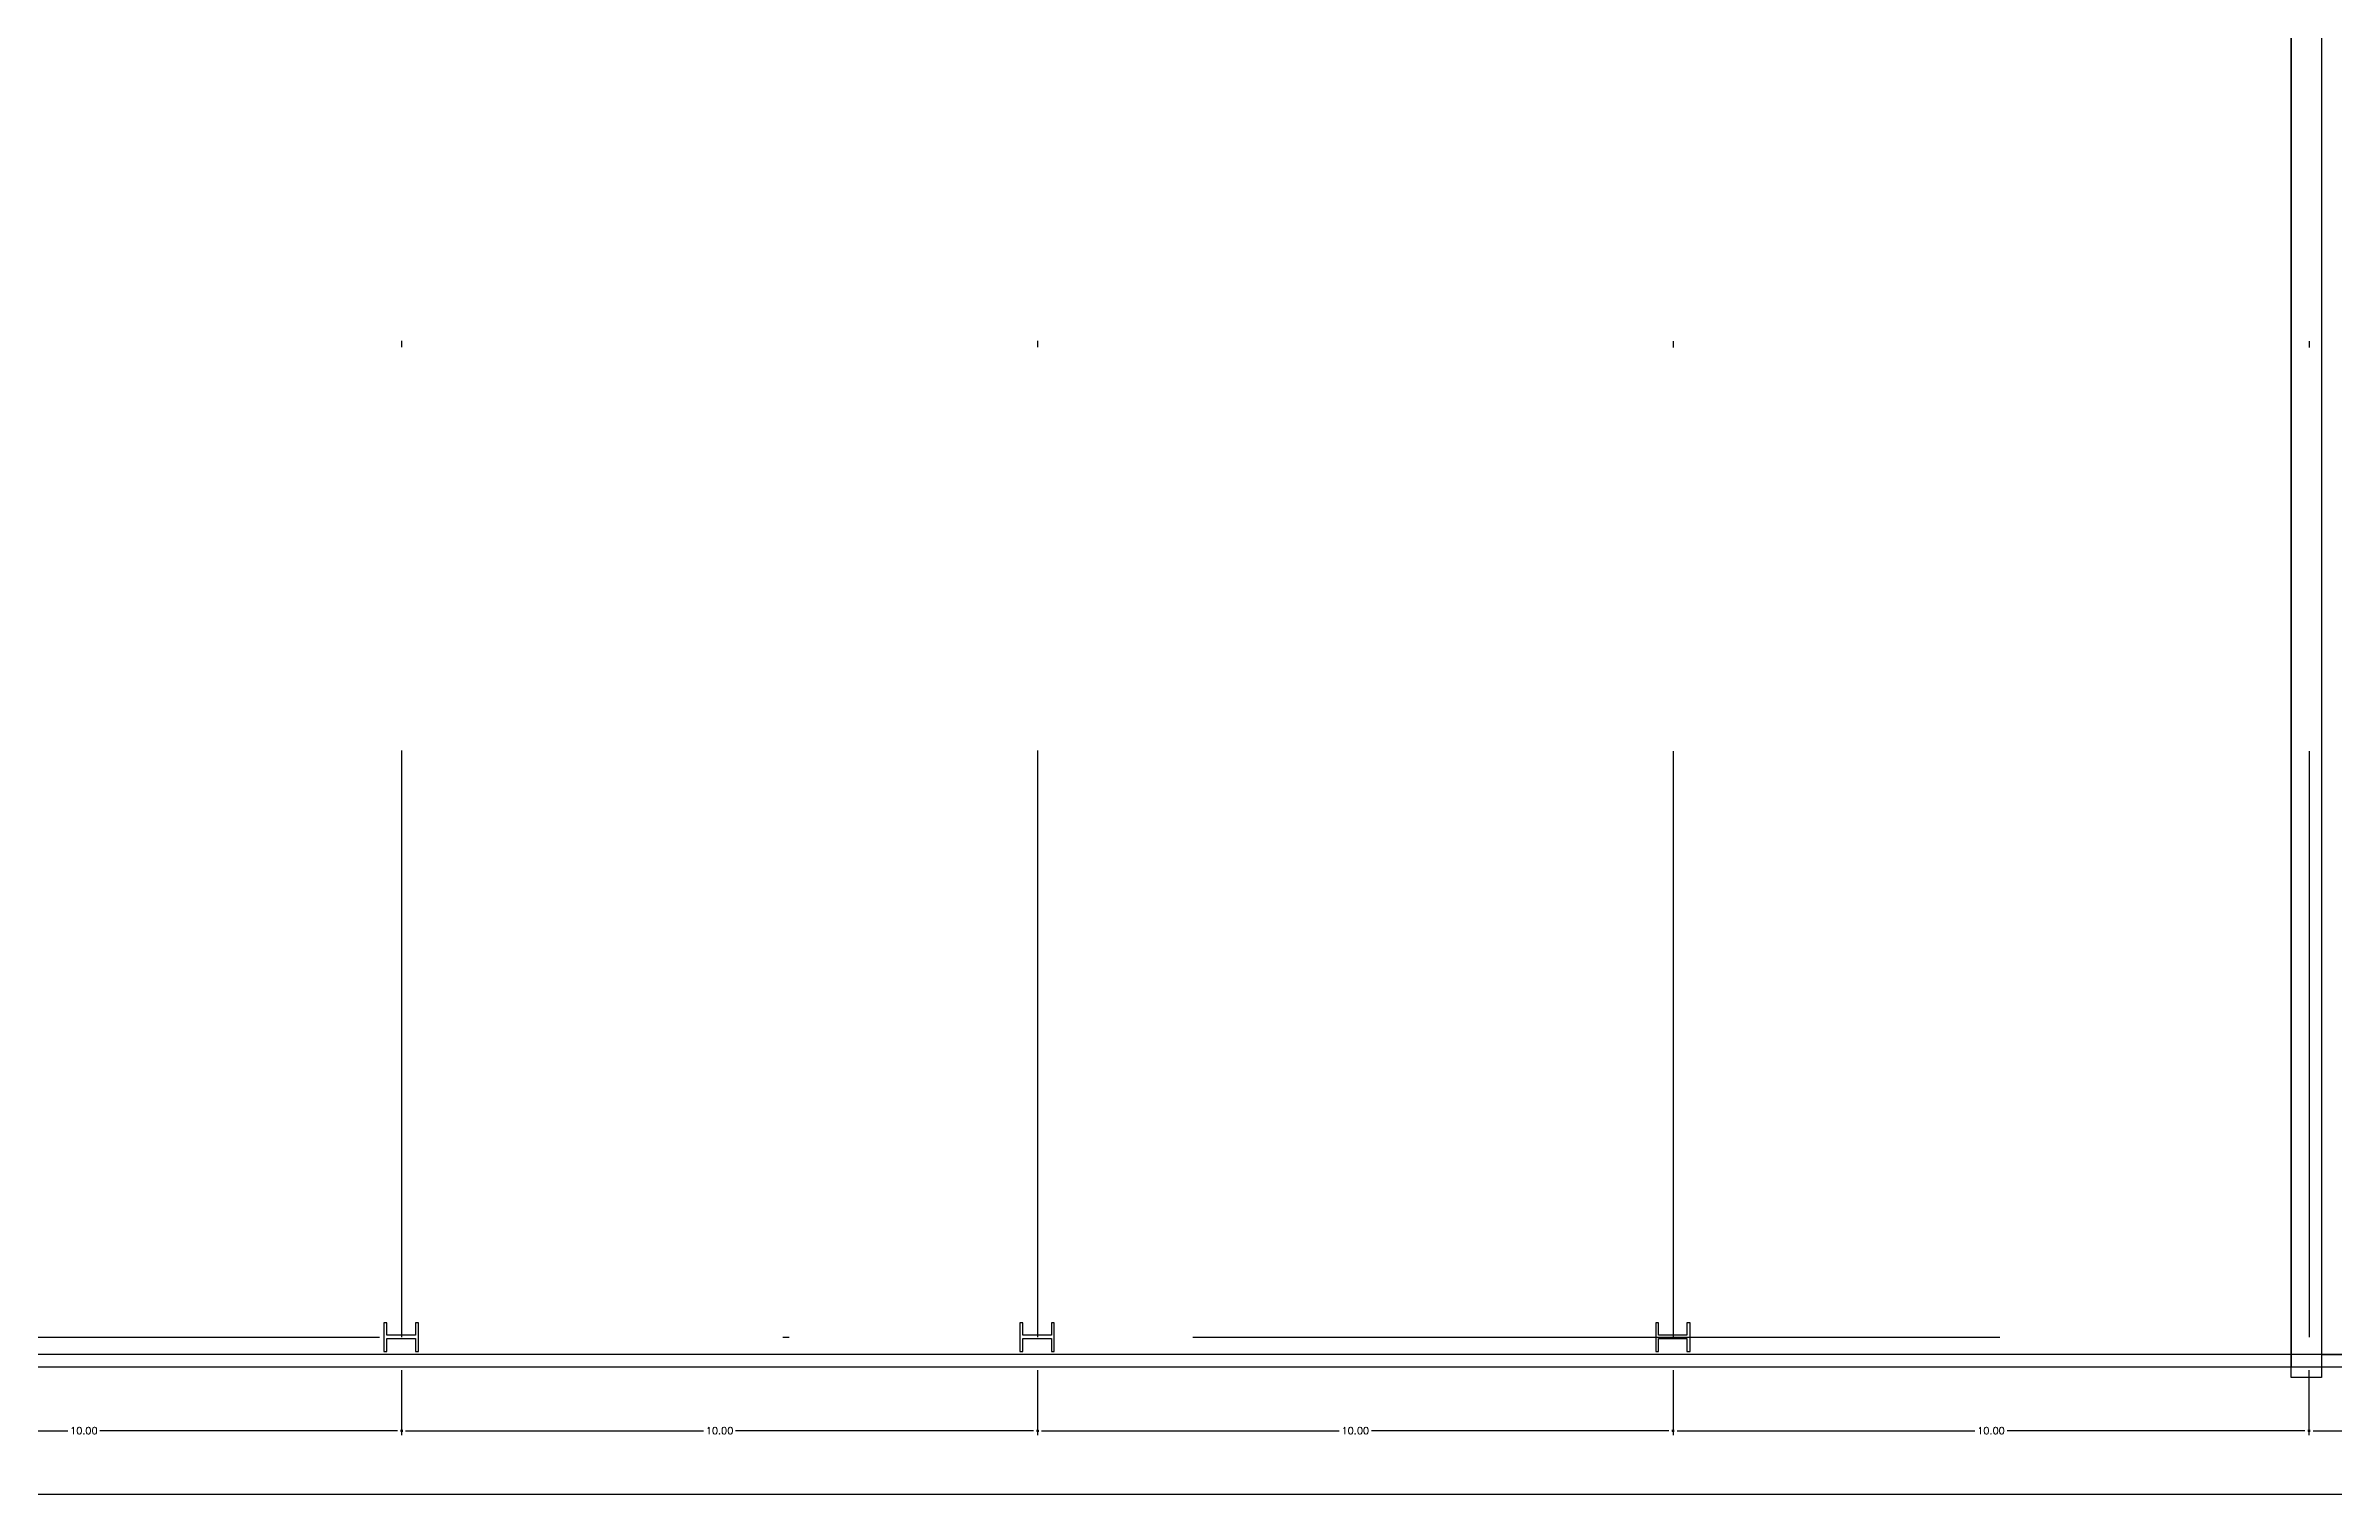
# Model space of a CAD drawing. Header units: millimetres. Extents: x -3 to 3438, y -2371 to 140.
# Drawn here: x 1114.08 to 1150.09, y 36.43 to 59.23 of the extents above; entities that cross this region are included whole.
import ezdxf

# ---------------------------------------------------------------- set-up
doc = ezdxf.new("R2010")
doc.units = ezdxf.units.MM
doc.linetypes.add('DASHDOT', pattern=[25.4, 12.7, -6.35, 0, -6.35])
doc.layers.get('0').update_dxf_attribs({"color": 3})
for name, color, linetype in [('1- 2', 223, 'Continuous'), ('1- muro de carga', 5, 'Continuous'), ('dim-75', 2, 'Continuous'), ('ejes', 140, 'DASHDOT')]:
    doc.layers.add(name, color=color, linetype=linetype)
doc.styles.add('75', font='romans.shx', dxfattribs={"height": 0.112})
doc.styles.add('TEXTOS', font='romans.shx')
doc.dimstyles.new('DIM-75P', dxfattribs={"dimtxt": 0.3, "dimasz": 0.3, "dimexe": 0.0675, "dimexo": 0.0468, "dimgap": 0.0375, "dimtad": 0, "dimtih": 1, "dimtoh": 1, "dimzin": 0, "dimdsep": 46, "dimtxsty": 'TEXTOS', "dimcen": 0.3, "dimclrd": 1, "dimclre": 1, "dimclrt": 2, "dimadec": 0, "dimazin": 0, "dimtfac": 1, "dimtmove": 1, "dimatfit": 3, "dimldrblk": 'flecha', "dimfxl": 0.045, "dimtolj": 1, "dimtzin": 0, "dimlwd": -1, "dimlwe": -1, "dimarcsym": 0})

# ---------------------------------------------------------------- blocks, each defined once
blk = doc.blocks.new('flecha')
at = {"ltscale": 6}
for points in [[(-0.02, 0.03), (-0.11, 0.13), (-0.12, 0.05), (-0.12, 0.21)], [(-0.02, -0.03), (-0.11, -0.13), (-0.12, -0.05), (-0.12, -0.21)]]:
    blk.add_hatch(color=256, dxfattribs=at).paths.add_polyline_path(points)
for p, q in [((0.01, -0.02), (-0.14, 0.24)), ((0.01, 0.02), (-0.14, -0.24)), ((-0.13, 0.24), (-0.13, 0.03)), ((-0.13, 0.03), (-0.1, 0.12)), ((0, 0), (-0.1, 0.12)), ((0, 0), (-0.1, -0.12)), ((-0.13, -0.02), (-0.13, -0.24)), ((-0.13, -0.02), (-0.1, -0.12))]:
    blk.add_line(p, q, dxfattribs=at)
for points in [[(-0.02, 0.03), (-0.11, 0.13), (-0.12, 0.05), (-0.12, 0.21)], [(-0.02, -0.03), (-0.11, -0.13), (-0.12, -0.05), (-0.12, -0.21)]]:
    blk.add_lwpolyline(points, close=True, dxfattribs=at)
blk = doc.blocks.new('*D151')
at = {"layer": 'Defpoints', "color": 0, "transparency": 16777216}
for p in [(1109.68, 38.429), (1119.68, 38.429), (1119.68, 37.429)]:
    blk.add_point(p, dxfattribs=at)
at = {"layer": 'dim-75', "color": 1, "transparency": 16777216}
for p, q in [((1109.68, 38.382), (1109.68, 37.361)), ((1119.68, 38.382), (1119.68, 37.361)), ((1109.743, 37.429), (1114.426, 37.429)), ((1119.616, 37.429), (1114.933, 37.429))]:
    blk.add_line(p, q, dxfattribs=at)
at = {"layer": 'dim-75', "color": 1, "transparency": 16777216, "xscale": 0.06375, "yscale": 0.06375, "zscale": 0.06375, "rotation": 180}
blk.add_blockref('flecha', (1109.68, 37.429), dxfattribs=at)
at = {"layer": 'dim-75', "color": 1, "transparency": 16777216, "xscale": 0.06375, "yscale": 0.06375, "zscale": 0.06375}
blk.add_blockref('flecha', (1119.68, 37.429), dxfattribs=at)
at = {"layer": 'dim-75', "transparency": 16777216, "insert": (1114.68, 37.429), "char_height": 0.112, "attachment_point": 5, "style": '75'}
blk.add_mtext('\\A1;10.00', dxfattribs=at)
blk = doc.blocks.new('*D152')
at = {"layer": 'Defpoints', "color": 0, "transparency": 16777216}
for p in [(1119.68, 38.429), (1129.688, 38.429), (1129.688, 37.429)]:
    blk.add_point(p, dxfattribs=at)
at = {"layer": 'dim-75', "color": 1, "transparency": 16777216}
for p, q in [((1119.68, 38.382), (1119.68, 37.361)), ((1129.688, 38.382), (1129.688, 37.361)), ((1119.743, 37.429), (1124.43, 37.429)), ((1129.624, 37.429), (1124.937, 37.429))]:
    blk.add_line(p, q, dxfattribs=at)
at = {"layer": 'dim-75', "color": 1, "transparency": 16777216, "xscale": 0.06375, "yscale": 0.06375, "zscale": 0.06375, "rotation": 180}
blk.add_blockref('flecha', (1119.68, 37.429), dxfattribs=at)
at = {"layer": 'dim-75', "color": 1, "transparency": 16777216, "xscale": 0.06375, "yscale": 0.06375, "zscale": 0.06375}
blk.add_blockref('flecha', (1129.688, 37.429), dxfattribs=at)
at = {"layer": 'dim-75', "transparency": 16777216, "insert": (1124.684, 37.429), "char_height": 0.112, "attachment_point": 5, "style": '75'}
blk.add_mtext('\\A1;10.00', dxfattribs=at)
blk = doc.blocks.new('*D153')
at = {"layer": 'Defpoints', "color": 0, "transparency": 16777216}
for p in [(1129.688, 38.429), (1139.688, 38.429), (1139.688, 37.429)]:
    blk.add_point(p, dxfattribs=at)
at = {"layer": 'dim-75', "color": 1, "transparency": 16777216}
for p, q in [((1129.688, 38.382), (1129.688, 37.361)), ((1139.688, 38.382), (1139.688, 37.361)), ((1129.751, 37.429), (1134.434, 37.429)), ((1139.624, 37.429), (1134.941, 37.429))]:
    blk.add_line(p, q, dxfattribs=at)
at = {"layer": 'dim-75', "color": 1, "transparency": 16777216, "xscale": 0.06375, "yscale": 0.06375, "zscale": 0.06375, "rotation": 180}
blk.add_blockref('flecha', (1129.688, 37.429), dxfattribs=at)
at = {"layer": 'dim-75', "color": 1, "transparency": 16777216, "xscale": 0.06375, "yscale": 0.06375, "zscale": 0.06375}
blk.add_blockref('flecha', (1139.688, 37.429), dxfattribs=at)
at = {"layer": 'dim-75', "transparency": 16777216, "insert": (1134.688, 37.429), "char_height": 0.112, "attachment_point": 5, "style": '75'}
blk.add_mtext('\\A1;10.00', dxfattribs=at)
blk = doc.blocks.new('*D154')
at = {"layer": 'Defpoints', "color": 0, "transparency": 16777216}
for p in [(1139.688, 38.429), (1149.695, 38.429), (1149.695, 37.429)]:
    blk.add_point(p, dxfattribs=at)
at = {"layer": 'dim-75', "color": 1, "transparency": 16777216}
for p, q in [((1139.688, 38.382), (1139.688, 37.361)), ((1149.695, 38.382), (1149.695, 37.361)), ((1139.751, 37.429), (1144.438, 37.429)), ((1149.632, 37.429), (1144.945, 37.429))]:
    blk.add_line(p, q, dxfattribs=at)
at = {"layer": 'dim-75', "color": 1, "transparency": 16777216, "xscale": 0.06375, "yscale": 0.06375, "zscale": 0.06375, "rotation": 180}
blk.add_blockref('flecha', (1139.688, 37.429), dxfattribs=at)
at = {"layer": 'dim-75', "color": 1, "transparency": 16777216, "xscale": 0.06375, "yscale": 0.06375, "zscale": 0.06375}
blk.add_blockref('flecha', (1149.695, 37.429), dxfattribs=at)
at = {"layer": 'dim-75', "transparency": 16777216, "insert": (1144.692, 37.429), "char_height": 0.112, "attachment_point": 5, "style": '75'}
blk.add_mtext('\\A1;10.00', dxfattribs=at)
blk = doc.blocks.new('*D155')
at = {"layer": 'Defpoints', "color": 0, "transparency": 16777216}
for p in [(1149.695, 38.429), (1159.703, 38.429), (1159.703, 37.429)]:
    blk.add_point(p, dxfattribs=at)
at = {"layer": 'dim-75', "color": 1, "transparency": 16777216}
for p, q in [((1149.695, 38.382), (1149.695, 37.361)), ((1159.703, 38.382), (1159.703, 37.361)), ((1149.759, 37.429), (1154.446, 37.429)), ((1159.64, 37.429), (1154.953, 37.429))]:
    blk.add_line(p, q, dxfattribs=at)
at = {"layer": 'dim-75', "color": 1, "transparency": 16777216, "xscale": 0.06375, "yscale": 0.06375, "zscale": 0.06375, "rotation": 180}
blk.add_blockref('flecha', (1149.695, 37.429), dxfattribs=at)
at = {"layer": 'dim-75', "color": 1, "transparency": 16777216, "xscale": 0.06375, "yscale": 0.06375, "zscale": 0.06375}
blk.add_blockref('flecha', (1159.703, 37.429), dxfattribs=at)
at = {"layer": 'dim-75', "transparency": 16777216, "insert": (1154.699, 37.429), "char_height": 0.112, "attachment_point": 5, "style": '75'}
blk.add_mtext('\\A1;10.00', dxfattribs=at)
blk = doc.blocks.new('*D163')
at = {"layer": 'Defpoints', "color": 0, "transparency": 16777216}
for p in [(1089.141, 38.429), (1251.708, 38.429), (1089.141, 36.429)]:
    blk.add_point(p, dxfattribs=at)
at = {"layer": 'dim-75', "color": 1, "transparency": 16777216}
for p, q in [((1089.141, 38.382), (1089.141, 36.361)), ((1251.708, 38.382), (1251.708, 36.361)), ((1089.205, 36.429), (1170.118, 36.429)), ((1251.644, 36.429), (1170.731, 36.429))]:
    blk.add_line(p, q, dxfattribs=at)
at = {"layer": 'dim-75', "color": 1, "transparency": 16777216, "xscale": 0.06375, "yscale": 0.06375, "zscale": 0.06375, "rotation": 180}
blk.add_blockref('flecha', (1089.141, 36.429), dxfattribs=at)
at = {"layer": 'dim-75', "color": 1, "transparency": 16777216, "xscale": 0.06375, "yscale": 0.06375, "zscale": 0.06375}
blk.add_blockref('flecha', (1251.708, 36.429), dxfattribs=at)
at = {"layer": 'dim-75', "transparency": 16777216, "insert": (1170.425, 36.429), "char_height": 0.112, "attachment_point": 5, "style": '75'}
blk.add_mtext('\\A1;162.50', dxfattribs=at)
blk = doc.blocks.new('malla1x1')
at = {"color": 1, "linetype": 'Continuous', "ltscale": 0.01}
blk.add_lwpolyline([(80.173, 79.605), (0, 79.605), (0, 0), (101.556, 0)], close=True, dxfattribs=at)
blk = doc.blocks.new('planta conjunto')
blk.add_lwpolyline([(60.277, 79.803), (60.75, 79.803), (60.75, 0), (60.277, 0)], close=True)
blk.add_lwpolyline([(60.277, 79.803), (60.75, 79.803), (60.75, 0), (60.277, 0)], close=True)
at = {"layer": '1- 2', "lineweight": 25}
for points in [[(30.758, 0.502), (30.308, 0.502), (30.308, 0.699), (30.261, 0.699), (30.261, 0.249), (30.308, 0.249), (30.308, 0.454), (30.758, 0.454), (30.758, 0.249), (30.806, 0.249), (30.806, 0.699), (30.758, 0.699), (30.758, 0.502)], [(30.758, 0.502), (30.308, 0.502), (30.308, 0.699), (30.261, 0.699), (30.261, 0.249), (30.308, 0.249), (30.308, 0.454), (30.758, 0.454), (30.758, 0.249), (30.806, 0.249), (30.806, 0.699), (30.758, 0.699), (30.758, 0.502)], [(40.766, 0.502), (40.316, 0.502), (40.316, 0.699), (40.269, 0.699), (40.269, 0.249), (40.316, 0.249), (40.316, 0.454), (40.766, 0.454), (40.766, 0.249), (40.806, 0.249), (40.806, 0.699), (40.766, 0.699), (40.766, 0.502)], [(40.766, 0.502), (40.316, 0.502), (40.316, 0.699), (40.269, 0.699), (40.269, 0.249), (40.316, 0.249), (40.316, 0.454), (40.766, 0.454), (40.766, 0.249), (40.806, 0.249), (40.806, 0.699), (40.766, 0.699), (40.766, 0.502)], [(50.766, 0.502), (50.316, 0.502), (50.316, 0.699), (50.277, 0.699), (50.277, 0.249), (50.316, 0.249), (50.316, 0.454), (50.766, 0.454), (50.766, 0.249), (50.814, 0.249), (50.814, 0.699), (50.766, 0.699), (50.766, 0.502)], [(50.766, 0.502), (50.316, 0.502), (50.316, 0.699), (50.277, 0.699), (50.277, 0.249), (50.316, 0.249), (50.316, 0.454), (50.766, 0.454), (50.766, 0.249), (50.814, 0.249), (50.814, 0.699), (50.766, 0.699), (50.766, 0.502)]]:
    blk.add_lwpolyline(points, dxfattribs=at)
at = {"layer": '1- muro de carga', "lineweight": 25}
blk.add_lwpolyline([(0, 0), (0, 80), (141.082, 80), (162.567, 0)], close=True, dxfattribs=at)
blk.add_lwpolyline([(6.09, 0.197), (0.197, 0.197), (0.197, 79.803), (140.923, 79.803), (162.306, 0.197), (7.291, 0.197)], dxfattribs=at)
at = {"layer": 'ejes'}
for p, q in [((30.539, 86.208), (30.539, 0.474)), ((40.547, 86.208), (40.547, 0.474)), ((50.547, 86.2), (50.547, 0.474)), ((60.555, 86.2), (60.555, 0.474)), ((-8.01, 0.474), (162.449, 0.474))]:
    blk.add_line(p, q, dxfattribs=at)
blk.add_blockref('malla1x1', (60.75, 0.197))
at = {"layer": 'dim-75'}
for base, p1, p2, text, picture, middle in [((0, -2), (162.567, 0), (0, 0), '162.50', '*D163', (81.284, -2)), ((40.547, -1), (30.539, 0), (40.547, 0), '10.00', '*D152', (35.543, -1)), ((60.555, -1), (50.547, 0), (60.555, 0), '10.00', '*D154', (55.551, -1)), ((70.562, -1), (60.555, 0), (70.562, 0), '10.00', '*D155', (65.558, -1))]:
    dim = blk.add_linear_dim(base=base, p1=p1, p2=p2, text=text, dimstyle='DIM-75P', dxfattribs=at)
    dim.commit()
    dim.dimension.update_dxf_attribs({"geometry": picture, "text_midpoint": middle, "insert": (-1089.141, -38.429)})
for base, p1, p2, picture, middle in [((30.539, -1), (20.539, 0), (30.539, 0), '*D151', (25.539, -1)), ((50.547, -1), (40.547, 0), (50.547, 0), '*D153', (45.547, -1))]:
    dim = blk.add_linear_dim(base=base, p1=p1, p2=p2, dimstyle='DIM-75P', dxfattribs=at)
    dim.commit()
    dim.dimension.update_dxf_attribs({"geometry": picture, "text_midpoint": middle, "insert": (-1089.141, -38.429)})

msp = doc.modelspace()

# ---------------------------------------------------------------- linework, layer by layer
msp.add_lwpolyline([(1149.417, 118.207), (1149.891, 118.207), (1149.891, 38.265), (1149.417, 38.265)], close=True)
at = {"layer": '1- muro de carga', "lineweight": 25}
msp.add_lwpolyline([(1089.141, 38.429), (1089.141, 118.429), (1230.223, 118.429), (1251.708, 38.429)], close=True, dxfattribs=at)
msp.add_lwpolyline([(1095.231, 38.626), (1089.338, 38.626), (1089.338, 118.231), (1230.064, 118.231), (1251.447, 38.626), (1096.432, 38.626)], dxfattribs=at)

# ---------------------------------------------------------------- block references
msp.add_blockref('planta conjunto', (1089.141, 38.429))

doc.saveas('drawing.dxf')
